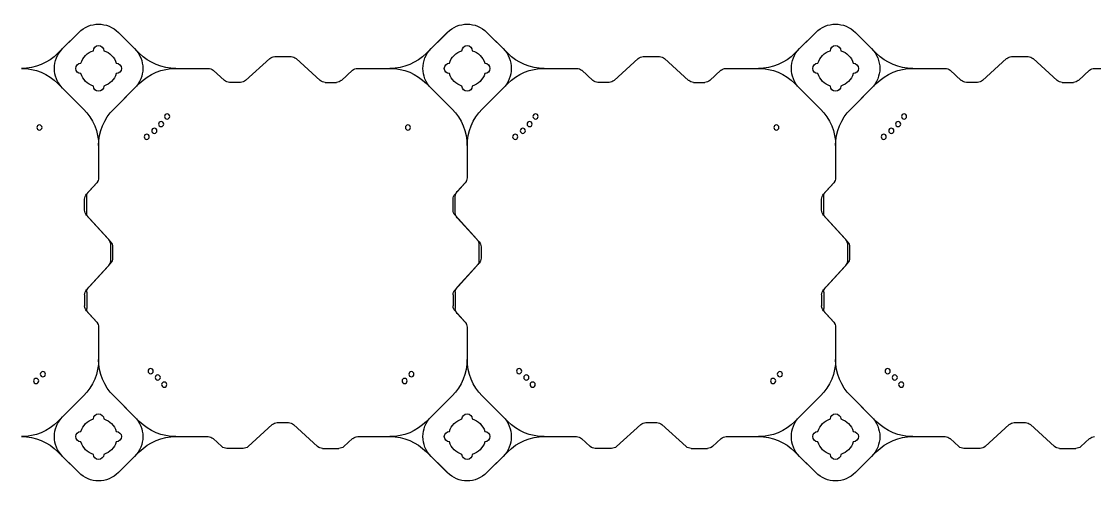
# Model space of a CAD drawing. Header units: millimetres. Extents: x -1612139 to -1260738, y 1141106 to 1536160.
# Drawn here: x -1312818 to -1311362, y 1185867 to 1186495 of the extents above; entities that cross this region are included whole.
import ezdxf

# ---------------------------------------------------------------- set-up
doc = ezdxf.new("R2010")
doc.units = ezdxf.units.MM
doc.header["$LTSCALE"] = 10
doc.layers.get('0').update_dxf_attribs({"linetype": 'CONTINUOUS'})
doc.layers.add('W-FLOAT_BOWL浮筒', color=253, linetype='CONTINUOUS')

# ---------------------------------------------------------------- blocks, each defined once
blk = doc.blocks.new('橙色')
at = {"layer": 'W-FLOAT_BOWL浮筒', "color": 30}
for p, q in [((1473.2, 548.8), (1444.8, 520.5)), ((1451.2, 526.9), (1473.1, 548.8)), ((1526.8, 548.8), (1555.2, 520.5)), ((1526.9, 548.8), (1548.8, 526.9)), ((1973.2, 548.8), (1944.8, 520.5)), ((1951.2, 526.9), (1973.1, 548.8)), ((2026.8, 548.8), (2055.2, 520.5)), ((2026.9, 548.8), (2048.8, 526.9)), ((2473.2, 548.8), (2444.8, 520.5)), ((2451.2, 526.9), (2473.1, 548.8)), ((2526.8, 548.8), (2555.2, 520.5)), ((2526.9, 548.8), (2548.8, 526.9)), ((1667.1, 513.4), (1655.3, 502.6)), ((1696.1, 516), (1673.9, 516)), ((1702.9, 513.4), (1735.6, 483.6)), ((1797.1, 513.4), (1764.4, 483.6)), ((1803.9, 516), (1826.1, 516)), ((1832.9, 513.4), (1844.7, 502.6)), ((2167.1, 513.4), (2155.3, 502.6)), ((2196.1, 516), (2173.9, 516)), ((2202.9, 513.4), (2235.6, 483.6)), ((2297.1, 513.4), (2264.4, 483.6)), ((2303.9, 516), (2326.1, 516)), ((2332.9, 513.4), (2344.7, 502.6)), ((2667.1, 513.4), (2655.3, 502.6)), ((2696.1, 516), (2673.9, 516)), ((2702.9, 513.4), (2735.6, 483.6)), ((2797.1, 513.4), (2764.4, 483.6)), ((2803.9, 516), (2826.1, 516)), ((2832.9, 513.4), (2844.7, 502.6)), ((1604.6, 500), (1648.5, 500)), ((1851.5, 500), (1895.3, 500)), ((2104.6, 500), (2148.5, 500)), ((2351.5, 500), (2395.3, 500)), ((2604.6, 500), (2648.5, 500)), ((1742.4, 481), (1757.6, 481)), ((2242.4, 481), (2257.6, 481)), ((2742.4, 481), (2757.6, 481)), ((1479.5, 444.8), (1444.8, 479.5)), ((1451.2, 473.2), (1479.5, 444.8)), ((1520.5, 444.8), (1555.2, 479.5)), ((1548.8, 473.2), (1520.5, 444.8)), ((1979.5, 444.8), (1944.8, 479.5)), ((1951.2, 473.2), (1979.5, 444.8)), ((2020.5, 444.8), (2055.2, 479.5)), ((2048.8, 473.2), (2020.5, 444.8)), ((2479.5, 444.8), (2444.8, 479.5)), ((2451.2, 473.2), (2479.5, 444.8)), ((2520.5, 444.8), (2555.2, 479.5)), ((2548.8, 473.2), (2520.5, 444.8)), ((1500, 351.3), (1500, 395.4)), ((1500, 351.5), (1500, 395.4)), ((2000, 351.3), (2000, 395.4)), ((2000, 351.5), (2000, 395.4)), ((2500, 351.3), (2500, 395.4)), ((2500, 351.5), (2500, 395.4)), ((1483.6, 329.4), (1497.4, 344.5)), ((1486.6, 332.9), (1497.4, 344.7)), ((1983.6, 329.4), (1997.4, 344.5)), ((1986.6, 332.9), (1997.4, 344.7)), ((2483.6, 329.4), (2497.4, 344.5)), ((2486.6, 332.9), (2497.4, 344.7)), ((1481, 307.4), (1481, 322.6)), ((1484, 303.9), (1484, 326.1)), ((1981, 307.4), (1981, 322.6)), ((1984, 303.9), (1984, 326.1)), ((2481, 307.4), (2481, 322.6)), ((2484, 303.9), (2484, 326.1)), ((1483.6, 300.6), (1513.4, 267.9)), ((1486.6, 297.1), (1516.4, 264.4)), ((1983.6, 300.6), (2013.4, 267.9)), ((1986.6, 297.1), (2016.4, 264.4)), ((2483.6, 300.6), (2513.4, 267.9)), ((2486.6, 297.1), (2516.4, 264.4)), ((1516, 238.9), (1516, 261.1)), ((1519, 242.4), (1519, 257.6)), ((2016, 238.9), (2016, 261.1)), ((2019, 242.4), (2019, 257.6)), ((2516, 238.9), (2516, 261.1)), ((2519, 242.4), (2519, 257.6)), ((1486.6, 202.9), (1516.4, 235.6)), ((1986.6, 202.9), (2016.4, 235.6)), ((2486.6, 202.9), (2516.4, 235.6)), ((1483.6, 199.4), (1513.4, 232.1)), ((1983.6, 199.4), (2013.4, 232.1)), ((2483.6, 199.4), (2513.4, 232.1)), ((1481, 192.6), (1481, 177.4)), ((1484, 196.1), (1484, 173.9)), ((1981, 192.6), (1981, 177.4)), ((1984, 196.1), (1984, 173.9)), ((2481, 192.6), (2481, 177.4)), ((2484, 196.1), (2484, 173.9)), ((1483.6, 170.6), (1497.4, 155.5)), ((1486.6, 167.1), (1497.4, 155.3)), ((1983.6, 170.6), (1997.4, 155.5)), ((1986.6, 167.1), (1997.4, 155.3)), ((2483.6, 170.6), (2497.4, 155.5)), ((2486.6, 167.1), (2497.4, 155.3)), ((1500, 104.7), (1500, 148.7)), ((1500, 104.7), (1500, 148.5)), ((2000, 104.7), (2000, 148.7)), ((2000, 104.7), (2000, 148.5)), ((2500, 104.7), (2500, 148.7)), ((2500, 104.7), (2500, 148.5)), ((1444.8, 20.5), (1479.5, 55.2)), ((1451.2, 26.8), (1479.5, 55.2)), ((1548.8, 26.8), (1520.5, 55.2)), ((1555.2, 20.5), (1520.5, 55.2)), ((1944.8, 20.5), (1979.5, 55.2)), ((1951.2, 26.8), (1979.5, 55.2)), ((2048.8, 26.8), (2020.5, 55.2)), ((2055.2, 20.5), (2020.5, 55.2)), ((2444.8, 20.5), (2479.5, 55.2)), ((2451.2, 26.8), (2479.5, 55.2)), ((2548.8, 26.8), (2520.5, 55.2)), ((2555.2, 20.5), (2520.5, 55.2)), ((1670.6, 16.4), (1655.5, 2.6)), ((1692.6, 19), (1677.4, 19)), ((1699.4, 16.4), (1732.1, -13.4)), ((1800.6, 16.4), (1767.9, -13.4)), ((1807.4, 19), (1822.6, 19)), ((1829.4, 16.4), (1844.5, 2.6)), ((2170.6, 16.4), (2155.5, 2.6)), ((2192.6, 19), (2177.4, 19)), ((2199.4, 16.4), (2232.1, -13.4)), ((2300.6, 16.4), (2267.9, -13.4)), ((2307.4, 19), (2322.6, 19)), ((2329.4, 16.4), (2344.5, 2.6)), ((2670.6, 16.4), (2655.5, 2.6)), ((2692.6, 19), (2677.4, 19)), ((2699.4, 16.4), (2732.1, -13.4)), ((2800.6, 16.4), (2767.9, -13.4)), ((2807.4, 19), (2822.6, 19)), ((2829.4, 16.4), (2844.5, 2.6)), ((1604.6, 0), (1648.7, 0)), ((1851.3, 0), (1895.3, 0)), ((2104.6, 0), (2148.7, 0)), ((2351.3, 0), (2395.3, 0)), ((2604.6, 0), (2648.7, 0)), ((2851.3, 0), (2895.3, 0)), ((1473.2, -48.8), (1444.8, -20.5)), ((1473.1, -48.8), (1451.2, -26.9)), ((1526.8, -48.8), (1555.2, -20.5)), ((1548.8, -26.9), (1526.9, -48.8)), ((1738.9, -16), (1761.1, -16)), ((1973.2, -48.8), (1944.8, -20.5)), ((1973.1, -48.8), (1951.2, -26.9)), ((2026.8, -48.8), (2055.2, -20.5)), ((2048.8, -26.9), (2026.9, -48.8)), ((2238.9, -16), (2261.1, -16)), ((2473.2, -48.8), (2444.8, -20.5)), ((2473.1, -48.8), (2451.2, -26.9)), ((2526.8, -48.8), (2555.2, -20.5)), ((2548.8, -26.9), (2526.9, -48.8)), ((2738.9, -16), (2761.1, -16))]:
    blk.add_line(p, q, dxfattribs=at)
for centre in [(1415.2, 424.4), (1580.3, 419.7), (1589, 429.4), (1915.2, 424.4), (2080.3, 419.7), (2089, 429.4), (2415.2, 424.4), (2580.3, 419.7), (2589, 429.4), (1424.4, 415.2), (1570.6, 411), (1924.4, 415.2), (2070.6, 411), (2424.4, 415.2), (2570.6, 411), (1565.3, 92.9), (1575.6, 84.8), (2065.3, 92.9), (2075.6, 84.8), (2565.3, 92.9), (2575.6, 84.8), (1419.7, 80.3), (1584.8, 75.6), (1919.7, 80.3), (2084.8, 75.6), (2419.7, 80.3), (2584.8, 75.6), (1592.9, 65.3), (2092.9, 65.3), (2592.9, 65.3)]:
    blk.add_circle(centre, 3.5, dxfattribs=at)
for centre, radius, start, end in [((1500, 522), 38, 45, 135), ((1500, 522), 38, 45, 135), ((2000, 522), 38, 45, 135), ((2000, 522), 38, 45, 135), ((2500, 522), 38, 45, 135), ((2500, 522), 38, 45, 135), ((1478, 500), 38, 135, 225), ((1500, 524), 7, 0, 180), ((1500, 524), 7, 0, 180), ((1522, 500), 38, 315, 45), ((1978, 500), 38, 135, 225), ((2000, 524), 7, 0, 180), ((2000, 524), 7, 0, 180), ((2022, 500), 38, 315, 45), ((2478, 500), 38, 135, 225), ((2500, 524), 7, 0, 180), ((2500, 524), 7, 0, 180), ((2522, 500), 38, 315, 45), ((1395.3, 570), 70, 270, 315), ((1500, 500), 25, 106.2602, 163.7398), ((1500, 500), 25, 106.2602, 163.7398), ((1500, 500), 25, 16.2602, 73.7398), ((1500, 500), 25, 16.2602, 73.7398), ((1604.7, 570), 70, 225, 270), ((1673.9, 506), 10, 90, 132.2737), ((1696.1, 506), 10, 47.7263, 90), ((1803.9, 506), 10, 90, 132.2737), ((1826.1, 506), 10, 47.7263, 90), ((1895.3, 570), 70, 270, 315), ((2000, 500), 25, 106.2602, 163.7398), ((2000, 500), 25, 106.2602, 163.7398), ((2000, 500), 25, 16.2602, 73.7398), ((2000, 500), 25, 16.2602, 73.7398), ((2104.7, 570), 70, 225, 270), ((2173.9, 506), 10, 90, 132.2737), ((2196.1, 506), 10, 47.7263, 90), ((2303.9, 506), 10, 90, 132.2737), ((2326.1, 506), 10, 47.7263, 90), ((2395.3, 570), 70, 270, 315), ((2500, 500), 25, 106.2602, 163.7398), ((2500, 500), 25, 106.2602, 163.7398), ((2500, 500), 25, 16.2602, 73.7398), ((2500, 500), 25, 16.2602, 73.7398), ((2604.7, 570), 70, 225, 270), ((2673.9, 506), 10, 90, 132.2737), ((2696.1, 506), 10, 47.7263, 90), ((2803.9, 506), 10, 90, 132.2737), ((2826.1, 506), 10, 47.7263, 90), ((1395.3, 430), 70, 45, 90), ((1476, 500), 7, 90, 270), ((1476, 500), 7, 90, 270), ((1524, 500), 7, 270, 90), ((1524, 500), 7, 270, 90), ((1604.7, 430), 70, 90, 135), ((1648.5, 510), 10, 270, 312.2737), ((1851.5, 510), 10, 227.7263, 270), ((1895.3, 430), 70, 45, 90), ((1976, 500), 7, 90, 270), ((1976, 500), 7, 90, 270), ((2024, 500), 7, 270, 90), ((2024, 500), 7, 270, 90), ((2104.7, 430), 70, 90, 135), ((2148.5, 510), 10, 270, 312.2737), ((2351.5, 510), 10, 227.7263, 270), ((2395.3, 430), 70, 45, 90), ((2476, 500), 7, 90, 270), ((2476, 500), 7, 90, 270), ((2524, 500), 7, 270, 90), ((2524, 500), 7, 270, 90), ((2604.7, 430), 70, 90, 135), ((2648.5, 510), 10, 270, 312.2737), ((2851.5, 510), 10, 227.7263, 270), ((1500, 500), 25, 196.2602, 253.7398), ((1500, 500), 25, 196.2602, 253.7398), ((1500, 500), 25, 286.2602, 343.7398), ((1500, 500), 25, 286.2602, 343.7398), ((1742.4, 491), 10, 227.7263, 270), ((1757.6, 491), 10, 270, 312.2737), ((2000, 500), 25, 196.2602, 253.7398), ((2000, 500), 25, 196.2602, 253.7398), ((2000, 500), 25, 286.2602, 343.7398), ((2000, 500), 25, 286.2602, 343.7398), ((2242.4, 491), 10, 227.7263, 270), ((2257.6, 491), 10, 270, 312.2737), ((2500, 500), 25, 196.2602, 253.7398), ((2500, 500), 25, 196.2602, 253.7398), ((2500, 500), 25, 286.2602, 343.7398), ((2500, 500), 25, 286.2602, 343.7398), ((2742.4, 491), 10, 227.7263, 270), ((2757.6, 491), 10, 270, 312.2737), ((1500, 476), 7, 180, 0), ((1500, 476), 7, 180, 0), ((2000, 476), 7, 180, 0), ((2000, 476), 7, 180, 0), ((2500, 476), 7, 180, 0), ((2500, 476), 7, 180, 0), ((1430, 395.3), 70, 0, 45), ((1430, 395.3), 70, 0, 45), ((1570, 395.3), 70, 135, 180), ((1570, 395.3), 70, 135, 180), ((1930, 395.3), 70, 0, 45), ((1930, 395.3), 70, 0, 45), ((2070, 395.3), 70, 135, 180), ((2070, 395.3), 70, 135, 180), ((2430, 395.3), 70, 0, 45), ((2430, 395.3), 70, 0, 45), ((2570, 395.3), 70, 135, 180), ((2570, 395.3), 70, 135, 180), ((1490, 351.5), 10, 317.7263, 0), ((1490, 351.3), 10, 317.7263, 0), ((1990, 351.5), 10, 317.7263, 0), ((1990, 351.3), 10, 317.7263, 0), ((2490, 351.5), 10, 317.7263, 0), ((2490, 351.3), 10, 317.7263, 0), ((1491, 322.6), 10, 137.7263, 180), ((1494, 326.1), 10, 137.7263, 180), ((1991, 322.6), 10, 137.7263, 180), ((1994, 326.1), 10, 137.7263, 180), ((2491, 322.6), 10, 137.7263, 180), ((2494, 326.1), 10, 137.7263, 180), ((1491, 307.4), 10, 180, 222.2737), ((1991, 307.4), 10, 180, 222.2737), ((2491, 307.4), 10, 180, 222.2737), ((1494, 303.9), 10, 180, 222.2737), ((1994, 303.9), 10, 180, 222.2737), ((2494, 303.9), 10, 180, 222.2737), ((1506, 261.1), 10, 0, 42.2737), ((1509, 257.6), 10, 0, 42.2737), ((2006, 261.1), 10, 0, 42.2737), ((2009, 257.6), 10, 0, 42.2737), ((2506, 261.1), 10, 0, 42.2737), ((2509, 257.6), 10, 0, 42.2737), ((1506, 238.9), 10, 317.7263, 0), ((1509, 242.4), 10, 317.7263, 0), ((2006, 238.9), 10, 317.7263, 0), ((2009, 242.4), 10, 317.7263, 0), ((2506, 238.9), 10, 317.7263, 0), ((2509, 242.4), 10, 317.7263, 0), ((1491, 192.6), 10, 137.7263, 180), ((1494, 196.1), 10, 137.7263, 180), ((1991, 192.6), 10, 137.7263, 180), ((1994, 196.1), 10, 137.7263, 180), ((2491, 192.6), 10, 137.7263, 180), ((2494, 196.1), 10, 137.7263, 180), ((1491, 177.4), 10, 180, 222.2737), ((1991, 177.4), 10, 180, 222.2737), ((2491, 177.4), 10, 180, 222.2737), ((1494, 173.9), 10, 180, 222.2737), ((1994, 173.9), 10, 180, 222.2737), ((2494, 173.9), 10, 180, 222.2737), ((1490, 148.7), 10, 0, 42.2737), ((1490, 148.5), 10, 0, 42.2737), ((1990, 148.7), 10, 0, 42.2737), ((1990, 148.5), 10, 0, 42.2737), ((2490, 148.7), 10, 0, 42.2737), ((2490, 148.5), 10, 0, 42.2737), ((1430, 104.7), 70, 315, 0), ((1430, 104.7), 70, 315, 0), ((1570, 104.7), 70, 180, 225), ((1570, 104.7), 70, 180, 225), ((1930, 104.7), 70, 315, 0), ((1930, 104.7), 70, 315, 0), ((2070, 104.7), 70, 180, 225), ((2070, 104.7), 70, 180, 225), ((2430, 104.7), 70, 315, 0), ((2430, 104.7), 70, 315, 0), ((2570, 104.7), 70, 180, 225), ((2570, 104.7), 70, 180, 225), ((1500, 24), 7, 0, 180), ((1500, 24), 7, 0, 180), ((2000, 24), 7, 0, 180), ((2000, 24), 7, 0, 180), ((2500, 24), 7, 0, 180), ((2500, 24), 7, 0, 180), ((1395.3, 70), 70, 270, 315), ((1478, 0), 38, 135, 225), ((1500, 0), 25, 106.2602, 163.7398), ((1500, 0), 25, 106.2602, 163.7398), ((1500, 0), 25, 16.2602, 73.7398), ((1500, 0), 25, 16.2602, 73.7398), ((1522, 0), 38, 315, 45), ((1604.7, 70), 70, 225, 270), ((1677.4, 9), 10, 90, 132.2737), ((1692.6, 9), 10, 47.7263, 90), ((1807.4, 9), 10, 90, 132.2737), ((1822.6, 9), 10, 47.7263, 90), ((1895.3, 70), 70, 270, 315), ((1978, 0), 38, 135, 225), ((2000, 0), 25, 106.2602, 163.7398), ((2000, 0), 25, 106.2602, 163.7398), ((2000, 0), 25, 16.2602, 73.7398), ((2000, 0), 25, 16.2602, 73.7398), ((2022, 0), 38, 315, 45), ((2104.7, 70), 70, 225, 270), ((2177.4, 9), 10, 90, 132.2737), ((2192.6, 9), 10, 47.7263, 90), ((2307.4, 9), 10, 90, 132.2737), ((2322.6, 9), 10, 47.7263, 90), ((2395.3, 70), 70, 270, 315), ((2478, 0), 38, 135, 225), ((2500, 0), 25, 106.2602, 163.7398), ((2500, 0), 25, 106.2602, 163.7398), ((2500, 0), 25, 16.2602, 73.7398), ((2500, 0), 25, 16.2602, 73.7398), ((2522, 0), 38, 315, 45), ((2604.7, 70), 70, 225, 270), ((2677.4, 9), 10, 90, 132.2737), ((2692.6, 9), 10, 47.7263, 90), ((2807.4, 9), 10, 90, 132.2737), ((2822.6, 9), 10, 47.7263, 90), ((1395.3, -70), 70, 45, 90), ((1476, 0), 7, 90, 270), ((1476, 0), 7, 90, 270), ((1524, 0), 7, 270, 90), ((1524, 0), 7, 270, 90), ((1604.7, -70), 70, 90, 135), ((1648.7, 10), 10, 270, 312.2737), ((1851.3, 10), 10, 227.7263, 270), ((1895.3, -70), 70, 45, 90), ((1976, 0), 7, 90, 270), ((1976, 0), 7, 90, 270), ((2024, 0), 7, 270, 90), ((2024, 0), 7, 270, 90), ((2104.7, -70), 70, 90, 135), ((2148.7, 10), 10, 270, 312.2737), ((2351.3, 10), 10, 227.7263, 270), ((2395.3, -70), 70, 45, 90), ((2476, 0), 7, 90, 270), ((2476, 0), 7, 90, 270), ((2524, 0), 7, 270, 90), ((2524, 0), 7, 270, 90), ((2604.7, -70), 70, 90, 135), ((2648.7, 10), 10, 270, 312.2737), ((2851.3, 10), 10, 227.7263, 270), ((1500, 0), 25, 196.2602, 253.7398), ((1500, 0), 25, 196.2602, 253.7398), ((1500, 0), 25, 286.2602, 343.7398), ((1500, 0), 25, 286.2602, 343.7398), ((1738.9, -6), 10, 227.7263, 270), ((1761.1, -6), 10, 270, 312.2737), ((2000, 0), 25, 196.2602, 253.7398), ((2000, 0), 25, 196.2602, 253.7398), ((2000, 0), 25, 286.2602, 343.7398), ((2000, 0), 25, 286.2602, 343.7398), ((2238.9, -6), 10, 227.7263, 270), ((2261.1, -6), 10, 270, 312.2737), ((2500, 0), 25, 196.2602, 253.7398), ((2500, 0), 25, 196.2602, 253.7398), ((2500, 0), 25, 286.2602, 343.7398), ((2500, 0), 25, 286.2602, 343.7398), ((2738.9, -6), 10, 227.7263, 270), ((2761.1, -6), 10, 270, 312.2737), ((1500, -24), 7, 180, 0), ((1500, -24), 7, 180, 0), ((2000, -24), 7, 180, 0), ((2000, -24), 7, 180, 0), ((2500, -24), 7, 180, 0), ((2500, -24), 7, 180, 0), ((1500, -22), 38, 225, 315), ((1500, -22), 38, 225, 315), ((2000, -22), 38, 225, 315), ((2000, -22), 38, 225, 315), ((2500, -22), 38, 225, 315), ((2500, -22), 38, 225, 315)]:
    blk.add_arc(centre, radius, start, end, dxfattribs=at)

msp = doc.modelspace()

# ---------------------------------------------------------------- block references
at = {"xscale": -1, "rotation": 180}
msp.add_blockref('橙色', (-1314213.3, 1186431), dxfattribs=at)

doc.saveas('drawing.dxf')
